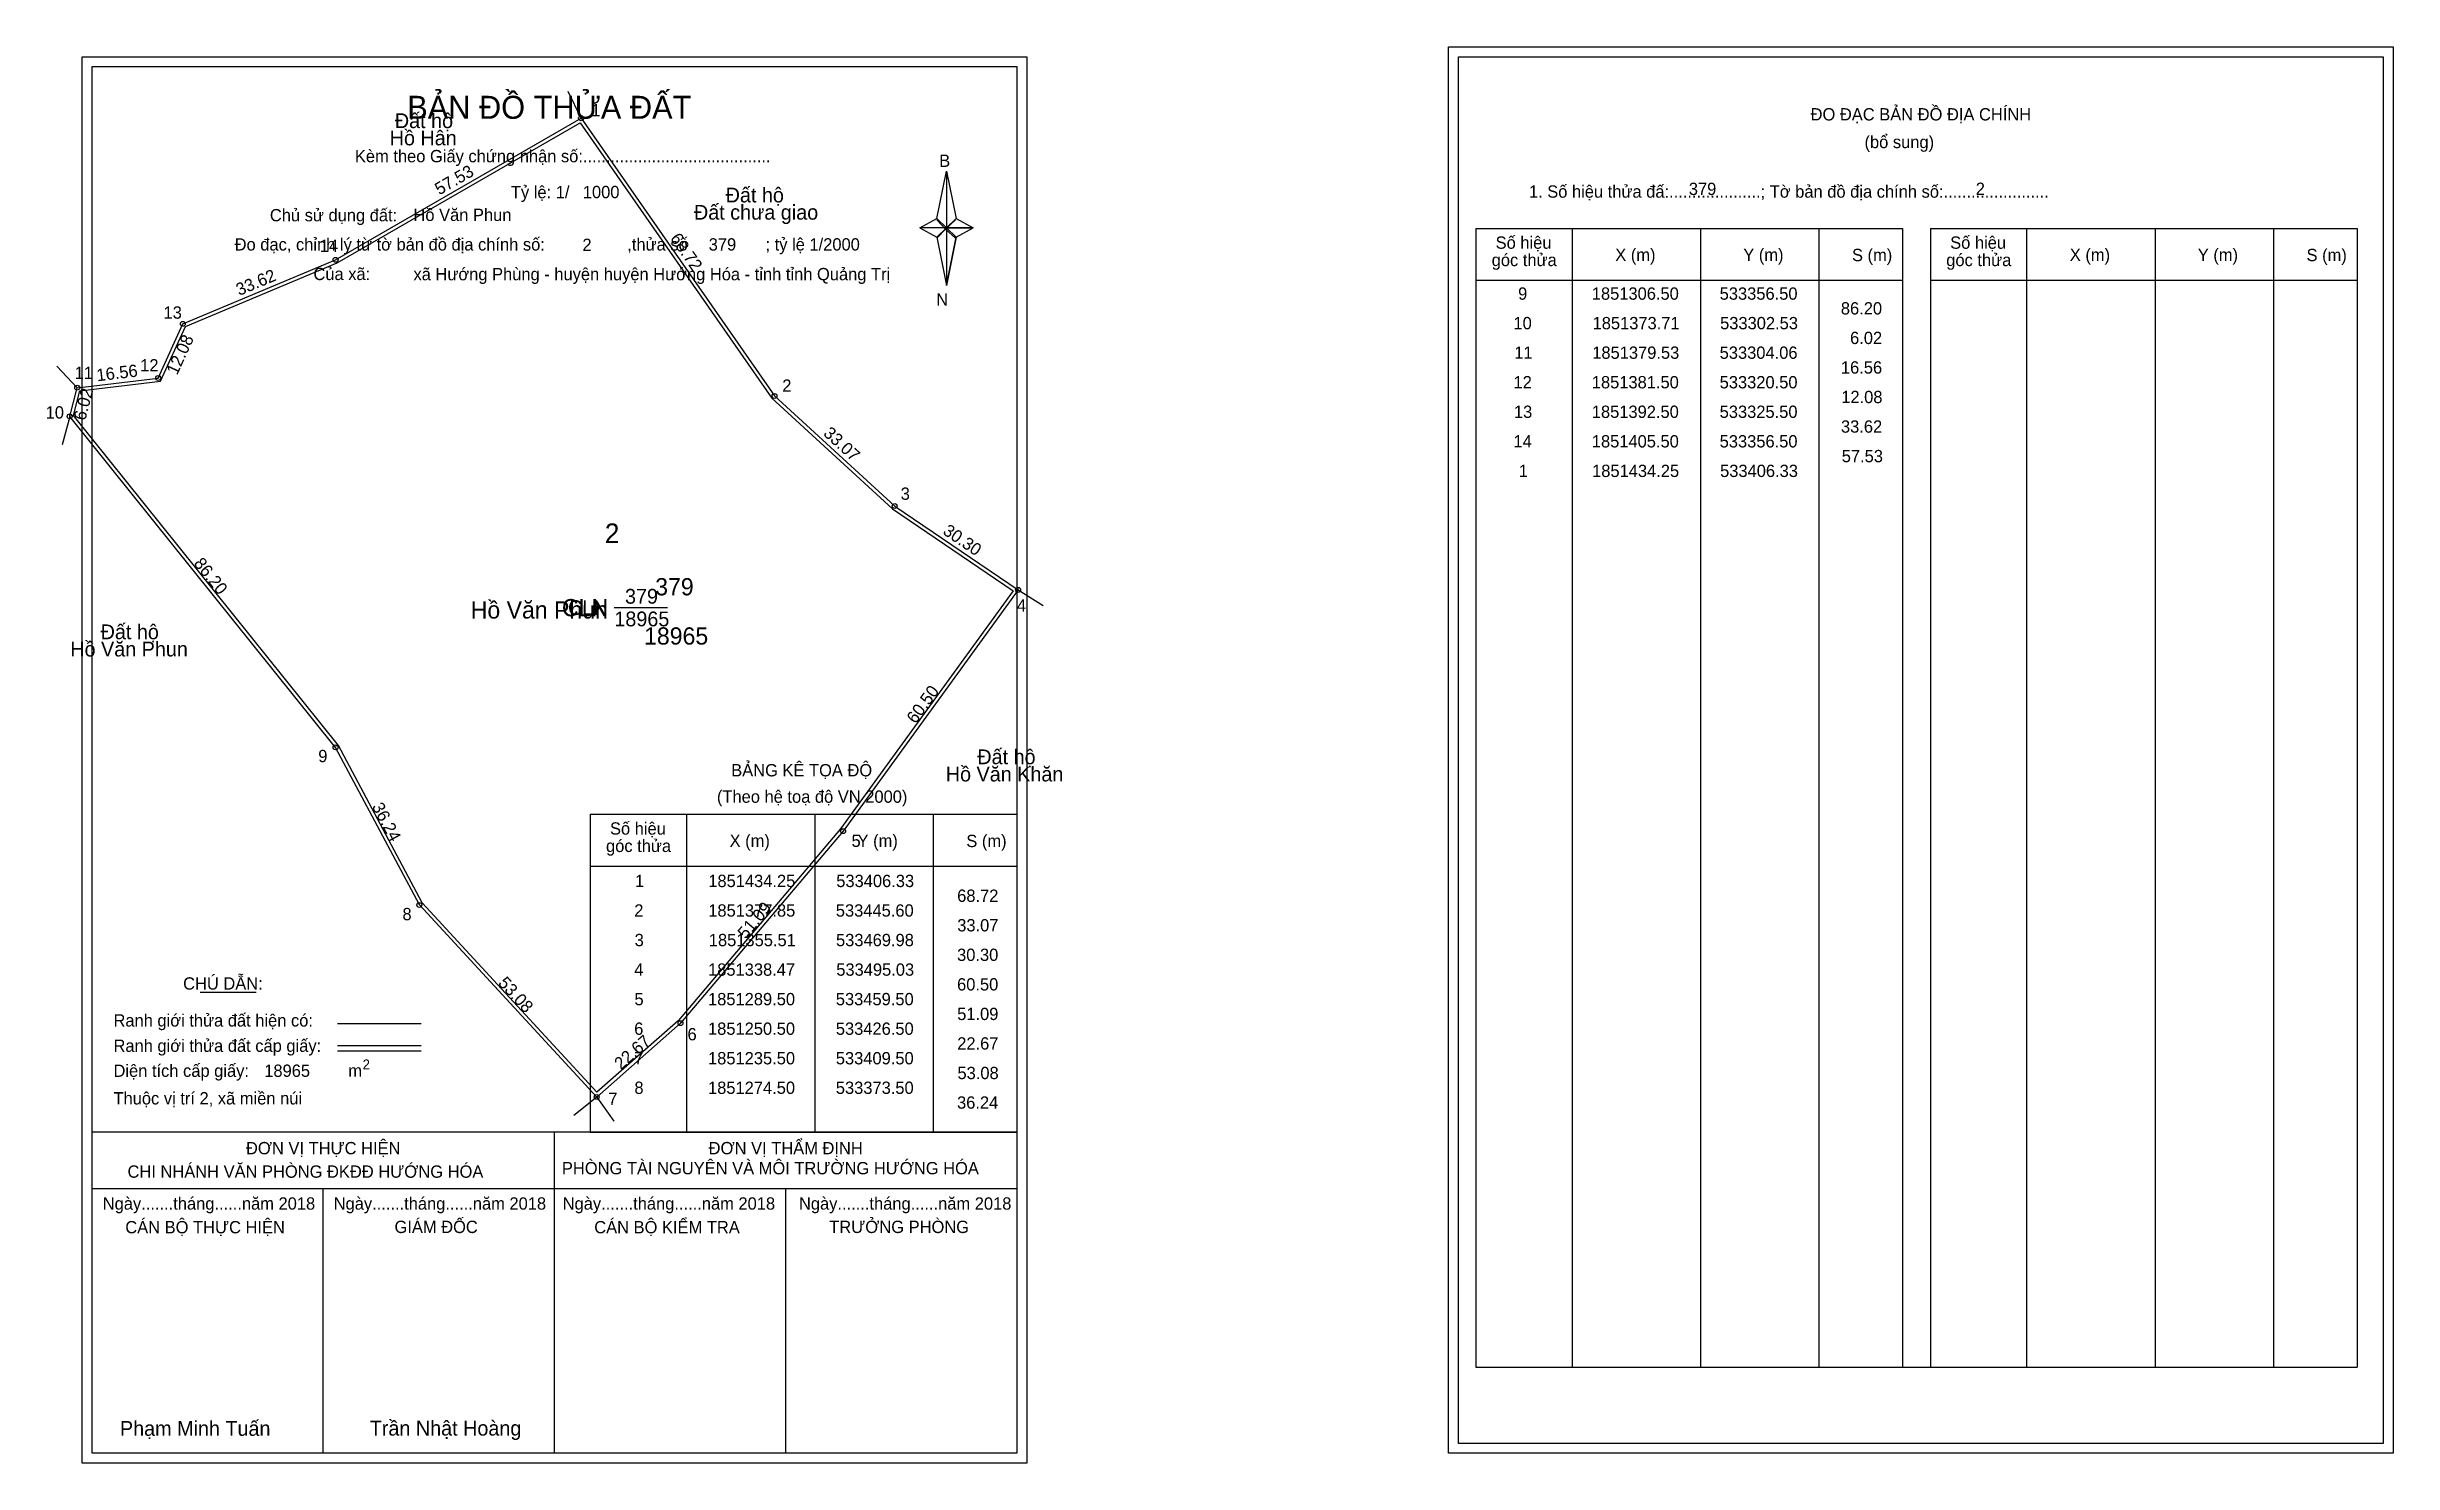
# Model space of a CAD drawing. Extents: x 533298 to 533774, y 1851161 to 1851449.
import ezdxf

# ---------------------------------------------------------------- set-up
doc = ezdxf.new("R2010")
doc.units = 0
for name, color, linetype in [('Level 1', 7, 'Continuous'), ('Level 10', 7, 'Continuous'), ('Level 11', 7, 'Continuous'), ('Level 13', 7, 'Continuous'), ('Level 2', 7, 'Continuous'), ('Level 27', 7, 'Continuous'), ('Level 3', 7, 'Continuous'), ('Level 36', 7, 'Continuous'), ('Level 4', 7, 'Continuous'), ('Level 49', 7, 'Continuous'), ('Level 5', 7, 'Continuous'), ('Level 53', 7, 'Continuous'), ('Level 55', 7, 'Continuous'), ('Level 6', 7, 'Continuous'), ('Level 63', 7, 'Continuous'), ('Level 7', 7, 'Continuous'), ('Level 9', 7, 'Continuous')]:
    doc.layers.add(name, color=color, linetype=linetype)

msp = doc.modelspace()

# ---------------------------------------------------------------- linework, layer by layer
at = {"layer": 'Level 1'}
for p, q in [((533307.08, 1851444.74), (533307.08, 1851444.74)), ((533584.4, 1851446.74), (533584.4, 1851446.74)), ((533478.5, 1851413.86), (533480.47, 1851423.5)), ((533480.47, 1851423.5), (533480.47, 1851411.97)), ((533480.47, 1851423.5), (533482.43, 1851413.86)), ((533475.05, 1851411.97), (533478.5, 1851413.86)), ((533478.5, 1851413.86), (533480.47, 1851411.97)), ((533480.32, 1851411.75), (533478.5, 1851413.64)), ((533480.47, 1851411.97), (533478.5, 1851410.13)), ((533480.32, 1851411.75), (533478.5, 1851409.91)), ((533478.5, 1851409.91), (533480.32, 1851411.75)), ((533478.5, 1851410.13), (533480.47, 1851400.27)), ((533482.29, 1851413.64), (533480.32, 1851411.75)), ((533480.32, 1851411.75), (533482.29, 1851413.64)), ((533482.29, 1851409.91), (533480.32, 1851411.75)), ((533482.43, 1851413.86), (533480.47, 1851411.97)), ((533480.47, 1851411.97), (533480.47, 1851400.27)), ((533480.47, 1851411.97), (533485.88, 1851411.97)), ((533480.47, 1851411.97), (533482.43, 1851410.13)), ((533482.43, 1851410.13), (533480.47, 1851400.27)), ((533482.43, 1851410.13), (533485.88, 1851411.97)), ((533587.93, 1851411.88), (533674.53, 1851411.88)), ((533607.52, 1851180.62), (533607.52, 1851411.88)), ((533633.59, 1851180.62), (533633.59, 1851411.88)), ((533657.57, 1851411.88), (533657.57, 1851180.62)), ((533674.53, 1851411.88), (533674.53, 1851180.62)), ((533680.19, 1851411.88), (533766.79, 1851411.88)), ((533699.78, 1851180.62), (533699.78, 1851411.88)), ((533725.85, 1851180.62), (533725.85, 1851411.88)), ((533749.82, 1851411.88), (533749.82, 1851180.62)), ((533766.79, 1851411.88), (533766.79, 1851180.62)), ((533587.93, 1851401.36), (533674.53, 1851401.36)), ((533680.19, 1851401.36), (533766.79, 1851401.36)), ((533408.17, 1851292.91), (533494.77, 1851292.91)), ((533427.76, 1851228.39), (533427.76, 1851292.91)), ((533453.83, 1851228.39), (533453.83, 1851292.91)), ((533477.8, 1851292.91), (533477.8, 1851228.39)), ((533408.17, 1851282.38), (533494.77, 1851282.38)), ((533328.99, 1851256.8), (533340.4, 1851256.8)), ((533356.86, 1851250.4), (533373.87, 1851250.4)), ((533356.86, 1851245.95), (533373.87, 1851245.95)), ((533356.86, 1851244.86), (533373.87, 1851244.86)), ((533413.9, 1851228.39), (533307.07, 1851228.39)), ((533494.77, 1851228.39), (533389.93, 1851228.39)), ((533400.92, 1851163.16), (533400.92, 1851228.39)), ((533408.17, 1851228.38), (533494.77, 1851228.38)), ((533494.77, 1851216.84), (533307.07, 1851216.84)), ((533354, 1851163.16), (533354, 1851216.84)), ((533447.85, 1851163.16), (533447.85, 1851216.84)), ((533587.93, 1851180.62), (533766.79, 1851180.62)), ((533494.77, 1851163.16), (533494.77, 1851163.16)), ((533772.1, 1851165.16), (533772.1, 1851165.16))]:
    msp.add_line(p, q, dxfattribs=at)
for points in [[(533478.5, 1851413.86), (533480.47, 1851423.5), (533480.47, 1851411.97)], [(533475.05, 1851411.97), (533478.5, 1851410.13), (533480.47, 1851411.97)], [(533480.47, 1851411.97), (533482.43, 1851413.86), (533485.88, 1851411.97)], [(533480.47, 1851411.97), (533480.47, 1851400.27), (533482.43, 1851410.13)]]:
    msp.add_lwpolyline(points, close=True, dxfattribs=at)
at = {"layer": 'Level 10'}
for points in [[(533302.53, 1851373.71), (533304.06, 1851379.53), (533320.5, 1851381.5), (533325.5, 1851392.5), (533356.5, 1851405.5), (533406.33, 1851434.25), (533445.6, 1851377.85), (533469.98, 1851355.51), (533495.03, 1851338.47), (533459.5, 1851289.5), (533426.5, 1851250.5), (533409.5, 1851235.5), (533373.5, 1851274.5), (533356.5, 1851306.5)], [(533303.3, 1851373.87), (533304.62, 1851378.89), (533320.97, 1851380.85), (533326.02, 1851391.96), (533356.81, 1851404.87), (533406.12, 1851433.32), (533445.07, 1851377.39), (533469.54, 1851354.96), (533494.04, 1851338.3), (533458.95, 1851289.93), (533426, 1851250.99), (533409.55, 1851236.48), (533374.08, 1851274.91), (533357.09, 1851306.89)]]:
    msp.add_lwpolyline(points, close=True, dxfattribs=at)
at = {"layer": 'Level 11'}
for centre in [(533406.33, 1851434.25), (533356.5, 1851405.5), (533325.5, 1851392.5), (533320.5, 1851381.5), (533304.06, 1851379.53), (533445.6, 1851377.85), (533302.53, 1851373.71), (533302.53, 1851373.71), (533469.98, 1851355.51), (533495.03, 1851338.47), (533356.5, 1851306.5), (533459.5, 1851289.5), (533373.5, 1851274.5), (533426.5, 1851250.5), (533409.5, 1851235.5)]:
    msp.add_circle(centre, 0.5, dxfattribs=at)
at = {"layer": 'Level 27'}
for p, q in [((533406.33, 1851434.25), (533403.71, 1851439.65)), ((533304.06, 1851379.53), (533299.95, 1851383.9)), ((533302.53, 1851373.71), (533301.01, 1851367.91)), ((533495.03, 1851338.47), (533500.12, 1851335.29)), ((533409.5, 1851235.5), (533404.83, 1851231.73)), ((533409.5, 1851235.5), (533412.99, 1851230.62))]:
    msp.add_line(p, q, dxfattribs=at)
at = {"layer": 'Level 3'}
for p, q in [((533587.93, 1851411.88), (533587.93, 1851180.62)), ((533680.19, 1851411.88), (533680.19, 1851180.62)), ((533408.17, 1851292.91), (533408.17, 1851228.39))]:
    msp.add_line(p, q, dxfattribs=at)
at = {"layer": 'Level 63'}
for points in [[(533582.4, 1851448.74), (533774.1, 1851448.74), (533774.1, 1851163.16), (533582.4, 1851163.16)], [(533305.07, 1851446.74), (533496.77, 1851446.74), (533496.77, 1851161.16), (533305.07, 1851161.16)], [(533307.07, 1851444.74), (533494.77, 1851444.74), (533494.77, 1851163.16), (533307.07, 1851163.16)], [(533584.4, 1851446.74), (533772.1, 1851446.74), (533772.1, 1851165.16), (533584.4, 1851165.16)]]:
    msp.add_lwpolyline(points, close=True, dxfattribs=at)
at = {"layer": 'Level 9'}
msp.add_line((533413.07, 1851334.88), (533423.87, 1851334.88), dxfattribs=at)

# ---------------------------------------------------------------- texts
at = {"layer": 'Level 1'}
for s, height, p in [('BẢN ĐỒ THỬA ĐẤT', 4.6657, (533371.04, 1851434.14)), ('ĐO ĐẠC BẢN ĐỒ ĐỊA CHÍNH', 2.5, (533655.88, 1851433.8)), ('(bổ sung)', 2.5, (533666.82, 1851428.18)), ('Kèm theo Giấy chứng nhận số:.........................................', 2.5, (533360.42, 1851425.31)), ('B', 2.5, (533479.01, 1851424.37)), ('1. Số hiệu thửa đấ:....................; Tờ bản đồ địa chính số:.......................', 2.5, (533598.71, 1851418.12)), ('Chủ sử dụng đất:', 2.5, (533343.16, 1851413.32)), ('Đo đạc, chỉnh lý từ tờ bản đồ địa chính số:                  ,thửa số                 ; tỷ lệ 1/2000', 2.5, (533336.01, 1851407.39)), ('Số hiệu', 2.5, (533591.95, 1851407.75)), ('Số hiệu', 2.5, (533684.21, 1851407.75)), ('góc thửa', 2.5, (533591.15, 1851404.22)), ('X (m)', 2.5, (533616.23, 1851405.28)), ('Y (m)', 2.5, (533642.21, 1851405.28)), ('S (m)', 2.5, (533664.28, 1851405.23)), ('góc thửa', 2.5, (533683.41, 1851404.22)), ('X (m)', 2.5, (533708.49, 1851405.28)), ('Y (m)', 2.5, (533734.46, 1851405.28)), ('S (m)', 2.5, (533756.54, 1851405.23)), ('Của xã:', 2.5, (533352, 1851401.39)), ('N', 2.5, (533478.41, 1851396.2)), ('BẢNG KÊ TỌA ĐỘ', 2.5, (533436.8, 1851300.61)), ('(Theo hệ toạ độ VN 2000)', 2.5, (533433.9, 1851295.25)), ('Số hiệu', 2.5, (533412.19, 1851288.78)), ('góc thửa', 2.5, (533411.39, 1851285.25)), ('X (m)', 2.5, (533436.47, 1851286.3)), ('Y (m)', 2.5, (533462.44, 1851286.3)), ('S (m)', 2.5, (533484.52, 1851286.25)), ('CHÚ DẪN:', 2.5, (533325.55, 1851257.31)), ('Ranh giới thửa đất hiện có:', 2.5, (533311.42, 1851249.81)), ('Ranh giới thửa đất cấp giấy:', 2.5, (533311.42, 1851244.67)), ('2', 2, (533361.98, 1851241.12)), ('Diện tích cấp giấy:', 2.5, (533311.42, 1851239.59)), ('m', 2.5, (533359.08, 1851239.61)), ('Thuộc vị trí 2, xã miền núi', 2.5, (533311.42, 1851233.99)), ('ĐƠN VỊ THỰC HIỆN', 2.5, (533338.31, 1851223.87)), ('ĐƠN VỊ THẨM ĐỊNH', 2.5, (533432.21, 1851223.87)), ('CHI NHÁNH VĂN PHÒNG ĐKĐĐ HƯỚNG HÓA', 2.5, (533314.27, 1851219.11)), ('PHÒNG TÀI NGUYÊN VÀ MÔI TRƯỜNG HƯỚNG HÓA', 2.5, (533402.44, 1851219.8)), ('Ngày.......tháng......năm 2018', 2.5, (533309.24, 1851212.63)), ('Ngày.......tháng......năm 2018', 2.5, (533356.11, 1851212.63)), ('Ngày.......tháng......năm 2018', 2.5, (533402.59, 1851212.63)), ('Ngày.......tháng......năm 2018', 2.5, (533450.55, 1851212.63)), ('CÁN BỘ THỰC HIỆN', 2.5, (533313.82, 1851207.82)), ('GIÁM ĐỐC', 2.5, (533368.46, 1851207.88)), ('CÁN BỘ KIỂM TRA', 2.5, (533409, 1851207.82)), ('TRƯỞNG PHÒNG', 2.5, (533456.69, 1851207.88)), ('Phạm Minh Tuấn', 3, (533312.73, 1851166.7)), ('Trần Nhật Hoàng', 3, (533363.43, 1851166.75))]:
    msp.add_text(s, height=height, dxfattribs=at).set_placement(p)
at = {"layer": 'Level 11'}
msp.add_text('Tỷ lệ: 1/', height=2.5, dxfattribs=at).set_placement((533392.08, 1851418))
at = {"layer": 'Level 13'}
for s, p in [('379', (533415.24, 1851335.68)), ('CLN', (533403.68, 1851333.38)), ('18965', (533413.08, 1851331.08))]:
    msp.add_text(s, height=3, dxfattribs=at).set_placement(p)
at = {"layer": 'Level 2'}
msp.add_text('Hồ Văn Phun', height=3.5, dxfattribs=at).set_placement((533383.93, 1851332.66))
at = {"layer": 'Level 3'}
msp.add_text('CLN', height=3.5, dxfattribs=at).set_placement((533402.44, 1851333.12))
at = {"layer": 'Level 36'}
for s, p in [('Đất hộ', (533368.53, 1851432.25)), ('Hồ Hân', (533367.48, 1851428.75)), ('Đất hộ', (533435.67, 1851417.16)), ('Đất chưa giao', (533429.24, 1851413.66)), ('Đất hộ', (533308.81, 1851328.46)), ('Hồ Văn Phun', (533302.65, 1851324.96)), ('Đất hộ', (533486.75, 1851303.08)), ('Hồ Văn Khăn', (533480.35, 1851299.58))]:
    msp.add_text(s, height=3, dxfattribs=at).set_placement(p)
at = {"layer": 'Level 4'}
msp.add_text('379', height=3.5, dxfattribs=at).set_placement((533421.37, 1851337.37))
at = {"layer": 'Level 49'}
for s, rotation, p in [('57.53', 29.9833, (533377.55, 1851418.57)), ('68.72', 304.8486, (533424.29, 1851409.85)), ('33.62', 22.751, (533336.93, 1851398.16)), ('12.08', 65.556, (533324.33, 1851381.95)), ('16.56', 6.8332, (533308.13, 1851380.82)), ('6.02', 75.271, (533305.68, 1851372.73)), ('33.07', 317.5002, (533455.33, 1851370.02)), ('30.30', 325.7749, (533479.57, 1851349.95)), ('86.20', 308.7647, (533327.58, 1851343.79)), ('60.50', 54.0374, (533474.22, 1851311.14)), ('36.24', 297.9795, (533363.79, 1851294.49)), ('51.09', 49.7636, (533439.76, 1851267.4)), ('53.08', 312.7094, (533389.34, 1851258.52)), ('22.67', 41.4237, (533414.42, 1851240.91))]:
    msp.add_text(s, height=2.5, rotation=rotation, dxfattribs=at).set_placement(p)
at = {"layer": 'Level 5'}
msp.add_text('18965', height=3.5, dxfattribs=at).set_placement((533419.11, 1851327.37))
at = {"layer": 'Level 53'}
for s, p in [('9', (533596.51, 1851397.4)), ('1851306.50', (533611.47, 1851397.4)), ('533356.50', (533637.42, 1851397.4)), ('86.20', (533662.02, 1851394.4)), ('10', (533595.57, 1851391.4)), ('1851373.71', (533611.63, 1851391.4)), ('533302.53', (533637.51, 1851391.4)), ('6.02', (533663.89, 1851388.4)), ('11', (533595.73, 1851385.4)), ('1851379.53', (533611.56, 1851385.4)), ('533304.06', (533637.42, 1851385.4)), ('12', (533595.58, 1851379.4)), ('1851381.50', (533611.47, 1851379.4)), ('533320.50', (533637.42, 1851379.4)), ('16.56', (533662.03, 1851382.4)), ('12.08', (533662.1, 1851376.4)), ('13', (533595.66, 1851373.4)), ('1851392.50', (533611.47, 1851373.4)), ('533325.50', (533637.42, 1851373.4)), ('33.62', (533662.04, 1851370.4)), ('14', (533595.57, 1851367.4)), ('1851405.50', (533611.47, 1851367.4)), ('533356.50', (533637.42, 1851367.4)), ('1', (533596.65, 1851361.4)), ('1851434.25', (533611.53, 1851361.4)), ('533406.33', (533637.51, 1851361.4)), ('57.53', (533662.2, 1851364.4)), ('1', (533417.27, 1851278.13)), ('1851434.25', (533432.14, 1851278.13)), ('533406.33', (533458.12, 1851278.13)), ('68.72', (533482.66, 1851275.13)), ('2', (533417.12, 1851272.13)), ('1851377.85', (533432.14, 1851272.13)), ('533445.60', (533458.03, 1851272.13)), ('3', (533417.2, 1851266.13)), ('1851355.51', (533432.25, 1851266.13)), ('533469.98', (533458.07, 1851266.13)), ('33.07', (533482.67, 1851269.13)), ('4', (533417.11, 1851260.13)), ('1851338.47', (533432.1, 1851260.13)), ('533495.03', (533458.12, 1851260.13)), ('30.30', (533482.64, 1851263.13)), ('60.50', (533482.64, 1851257.13)), ('5', (533417.16, 1851254.13)), ('1851289.50', (533432.09, 1851254.13)), ('533459.50', (533458.03, 1851254.13)), ('51.09', (533482.66, 1851251.13)), ('6', (533417.11, 1851248.13)), ('1851250.50', (533432.09, 1851248.13)), ('533426.50', (533458.03, 1851248.13)), ('7', (533417.12, 1851242.13)), ('1851235.50', (533432.09, 1851242.13)), ('533409.50', (533458.03, 1851242.13)), ('22.67', (533482.67, 1851245.13)), ('8', (533417.15, 1851236.13)), ('1851274.50', (533432.09, 1851236.13)), ('533373.50', (533458.03, 1851236.13)), ('53.08', (533482.72, 1851239.13)), ('36.24', (533482.63, 1851233.13))]:
    msp.add_text(s, height=2.5, dxfattribs=at).set_placement(p)
at = {"layer": 'Level 55'}
for s, height, p in [('372', 0.11, (533406.21, 1851434.14)), ('372', 0.11, (533406.21, 1851434.14)), ('1', 0.4, (533406.22, 1851434.25)), ('0', 0.11, (533406.29, 1851434.14)), ('14', 0.4, (533356.21, 1851405.5)), ('372', 0.11, (533356.38, 1851405.39)), ('372', 0.11, (533356.38, 1851405.39)), ('13', 0.4, (533325.23, 1851392.5)), ('372', 0.11, (533325.38, 1851392.39)), ('372', 0.11, (533325.38, 1851392.39)), ('12', 0.4, (533320.22, 1851381.5)), ('372', 0.11, (533320.38, 1851381.39)), ('372', 0.11, (533320.38, 1851381.39)), ('11', 0.4, (533303.8, 1851379.53)), ('372', 0.11, (533303.94, 1851379.42)), ('372', 0.11, (533303.94, 1851379.42)), ('0', 0.11, (533304.02, 1851379.42)), ('0', 0.11, (533304.02, 1851379.42)), ('2', 0.4, (533445.46, 1851377.85)), ('0', 0.11, (533445.56, 1851377.74)), ('10', 0.4, (533302.25, 1851373.71)), ('0', 0.11, (533302.49, 1851373.6)), ('0', 0.11, (533302.49, 1851373.6)), ('0', 0.11, (533302.49, 1851373.6)), ('3', 0.4, (533469.86, 1851355.51)), ('0', 0.11, (533469.94, 1851355.4)), ('4', 0.4, (533494.89, 1851338.47)), ('385', 0.11, (533494.91, 1851338.36)), ('0', 0.11, (533494.99, 1851338.36)), ('9', 0.4, (533356.36, 1851306.5)), ('0', 0.11, (533356.46, 1851306.39)), ('5', 0.4, (533459.37, 1851289.5)), ('385', 0.11, (533459.38, 1851289.39)), ('8', 0.4, (533373.37, 1851274.5)), ('0', 0.11, (533373.46, 1851274.39)), ('6', 0.4, (533426.36, 1851250.5)), ('385', 0.11, (533426.38, 1851250.39)), ('7', 0.4, (533409.37, 1851235.5)), ('385', 0.11, (533409.38, 1851235.39)), ('0', 0.11, (533409.46, 1851235.39))]:
    msp.add_text(s, height=height, dxfattribs=at).set_placement(p)
at = {"layer": 'Level 6'}
for s, p in [('1000', (533406.68, 1851418.02)), ('379', (533631.16, 1851418.66)), ('2', (533689.4, 1851418.68)), ('Hồ Văn Phun', (533372.3, 1851413.39)), ('2', (533406.6, 1851407.3)), ('379', (533432.23, 1851407.38)), ('xã Hướng Phùng - huyện huyện Hướng Hóa - tỉnh tỉnh Quảng Trị', (533372.31, 1851401.35)), ('18965', (533342.02, 1851239.59))]:
    msp.add_text(s, height=2.5, dxfattribs=at).set_placement(p)
at = {"layer": 'Level 7'}
msp.add_text('2', height=4, dxfattribs=at).set_placement((533411.14, 1851347.97))
at = {"layer": 'Level 9'}
for s, p in [('1', (533408.39, 1851434.62)), ('14', (533353.3, 1851407.12)), ('13', (533321.58, 1851393.55)), ('11', (533303.53, 1851381.29)), ('12', (533316.84, 1851382.83)), ('2', (533447.16, 1851378.71)), ('10', (533297.65, 1851373.27)), ('3', (533471.2, 1851356.77)), ('4', (533494.78, 1851334.08)), ('9', (533352.98, 1851303.49)), ('5', (533461.22, 1851286.28)), ('8', (533370.07, 1851271.4)), ('6', (533427.93, 1851247.01)), ('7', (533411.84, 1851233.89))]:
    msp.add_text(s, height=2.5, dxfattribs=at).set_placement(p)

doc.saveas('drawing.dxf')
